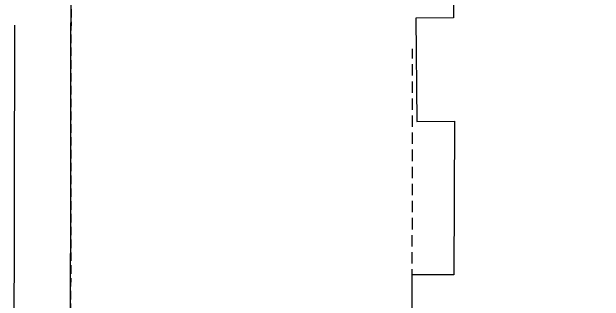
# Model space of a CAD drawing. Header units: millimetres. Extents: x 2870 to 2935, y 1632 to 1744.
# Drawn here: x 2872.71 to 2898.72, y 1709.58 to 1722.29 of the extents above; entities that cross this region are included whole.
import ezdxf

# ---------------------------------------------------------------- set-up
doc = ezdxf.new("R2010")
doc.units = ezdxf.units.MM
doc.linetypes.add('HIDDEN2', pattern=[0.1875, 0.125, -0.0625])
doc.linetypes.add('STRICHLINIE', pattern=[0.75, 0.5, -0.25])
for name, color, linetype in [('01-BFL-G00-L05-M0', 10, 'Continuous'), ('02-TWB-G00-L05-M0', 5, 'Continuous'), ('09-SYM-G00-L05-GEHSTEIG', 8, 'Continuous')]:
    doc.layers.add(name, color=color, linetype=linetype)

msp = doc.modelspace()

# ---------------------------------------------------------------- linework, layer by layer
at = {"layer": '01-BFL-G00-L05-M0', "linetype": 'HIDDEN2', "ltscale": 3}
msp.add_lwpolyline([(2875.3292, 1737.0385), (2875.2897, 1706.7568), (2875.2896, 1706.6268), (2875.1973, 1688.5459), (2875.1078, 1655.8504)], dxfattribs=at)
at = {"layer": '01-BFL-G00-L05-M0', "linetype": 'STRICHLINIE'}
msp.add_lwpolyline([(2917.5998, 1720.4153), (2917.5026, 1706.9991), (2917.4824, 1704.8052), (2890.2795, 1704.7376), (2890.2897, 1706.7373), (2890.3079, 1720.6719)], dxfattribs=at)
at = {"layer": '02-TWB-G00-L05-M0'}
msp.add_lwpolyline([(2890.3937, 1727.3071), (2890.4149, 1724.9184), (2892.0824, 1724.9381), (2892.1067, 1722.0273), (2890.4488, 1722.0106), (2890.4907, 1717.4735), (2892.1486, 1717.4903), (2892.1142, 1710.7451), (2890.2715, 1710.7351), (2890.2847, 1706.7416), (2875.2896, 1706.6268), (2875.3292, 1737.0385)], dxfattribs=at)
at = {"layer": '09-SYM-G00-L05-GEHSTEIG'}
msp.add_lwpolyline([(2872.7115, 1653.9129), (2872.7633, 1669.813), (2872.7938, 1688.5887), (2872.8103, 1706.6145), (2872.8385, 1721.7085)], dxfattribs=at)

doc.saveas('drawing.dxf')
